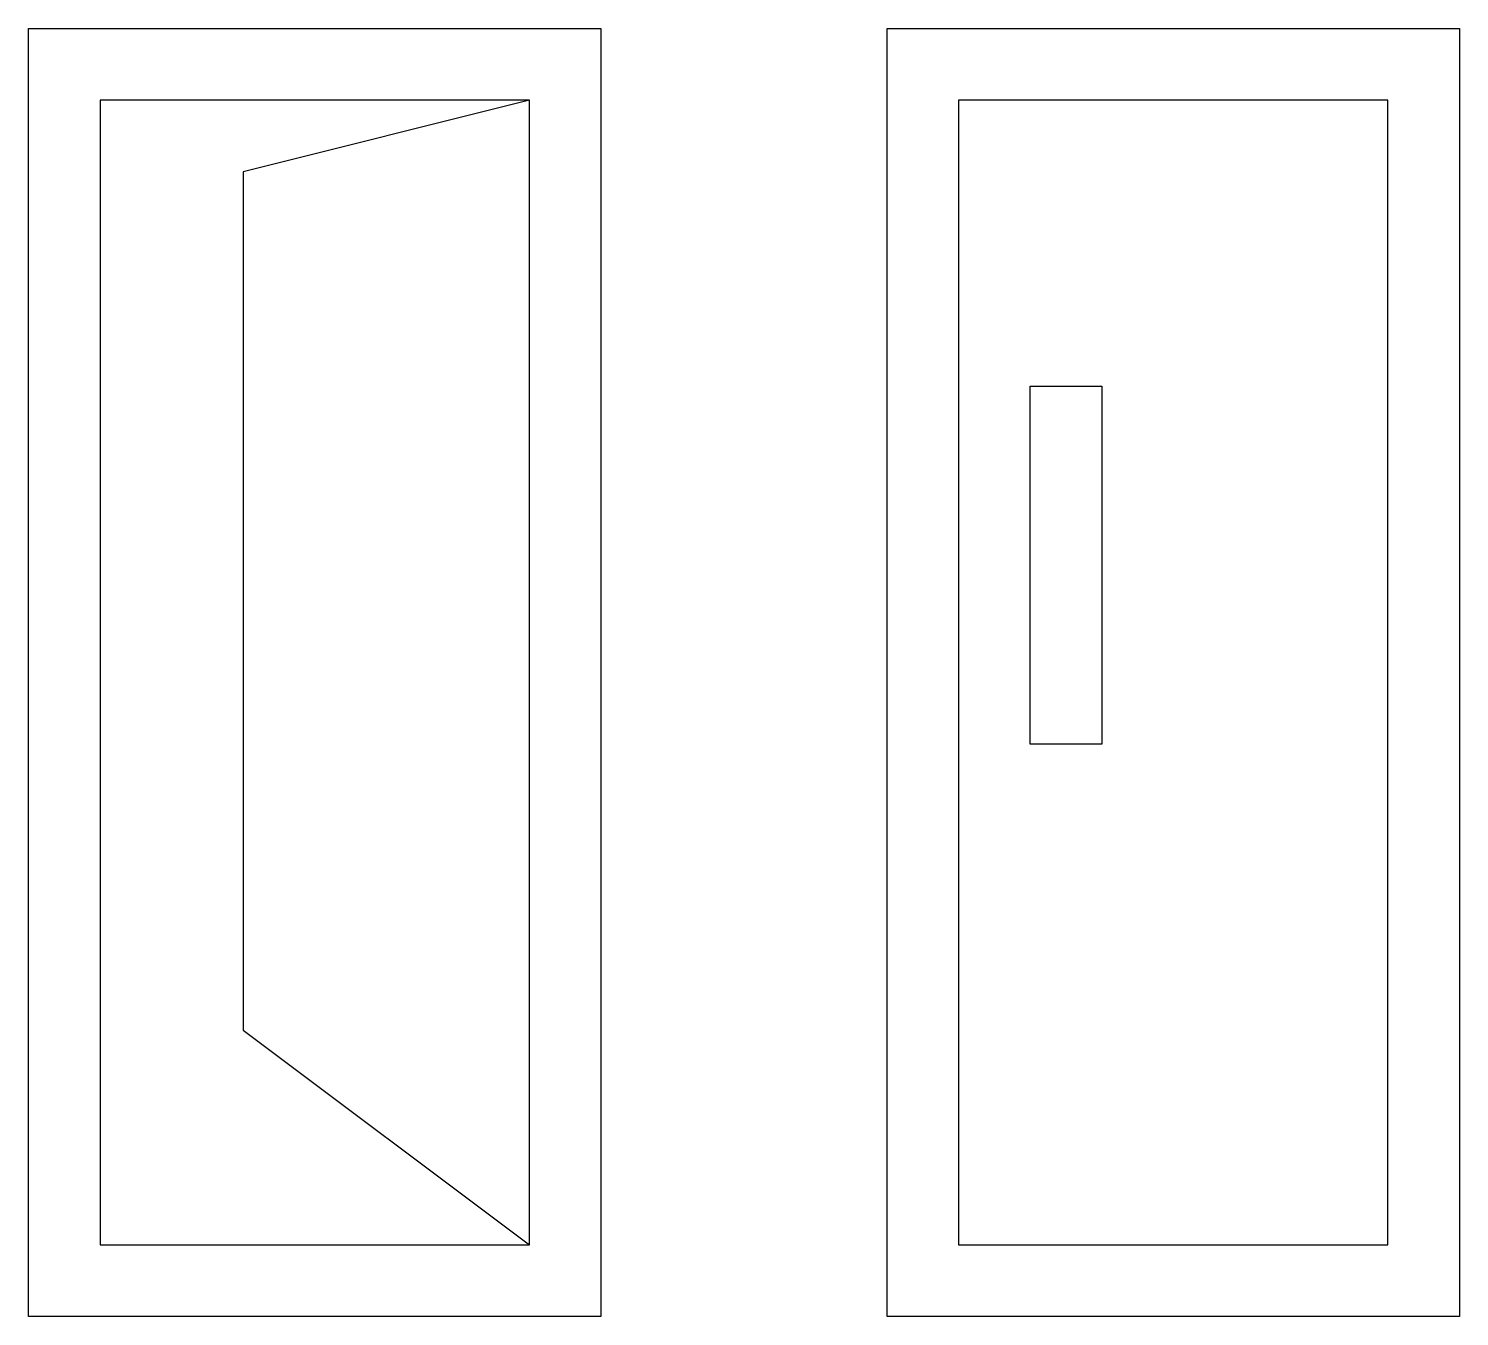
# Model space of a CAD drawing. Header units: millimetres. Extents: x 0 to 20, y 0 to 18.
import ezdxf

# ---------------------------------------------------------------- set-up
doc = ezdxf.new("R2010")
doc.units = ezdxf.units.MM

msp = doc.modelspace()

# ---------------------------------------------------------------- linework, layer by layer
for points in [[(0, 18), (8, 18), (8, 0), (0, 0)], [(12, 18), (20, 18), (20, 0), (12, 0)], [(1, 1), (7, 1), (7, 17), (1, 17)], [(13, 1), (19, 1), (19, 17), (13, 17)], [(14, 13), (15, 13), (15, 8), (14, 8)]]:
    msp.add_lwpolyline(points, close=True)
msp.add_lwpolyline([(7, 17), (3, 16), (3, 4), (7, 1)])

doc.saveas('drawing.dxf')
